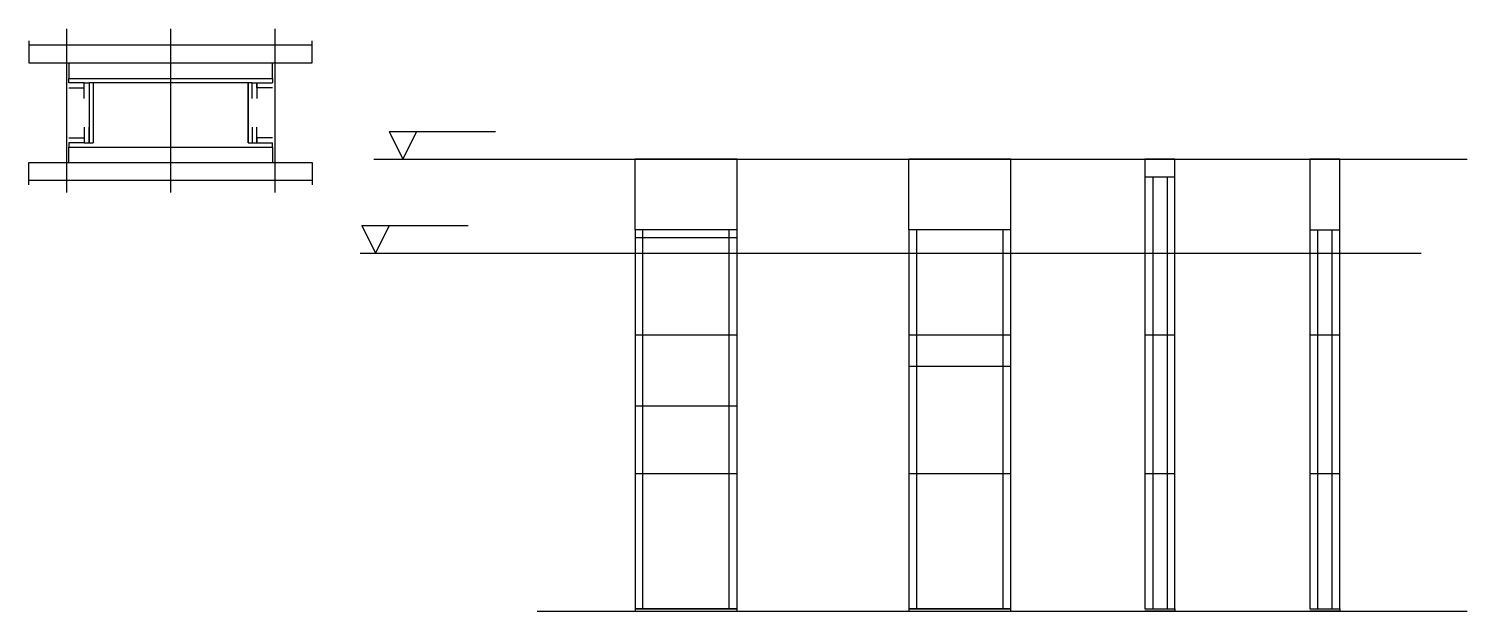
# Model space of a CAD drawing. Header units: metres. Extents: x 3100 to 4399, y 5214 to 5740.
import ezdxf

# ---------------------------------------------------------------- set-up
doc = ezdxf.new("R2010")
doc.units = ezdxf.units.M
for name, color, linetype in [('CHAPA', 7, 'Continuous'), ('COTA', 7, 'Continuous'), ('Hachura', 7, 'Continuous'), ('Madeira', 7, 'Continuous'), ('NIVEL 1° PAV.', 7, 'Continuous'), ('NIVEL 2° PAV.', 7, 'Continuous'), ('Nível', 7, 'Continuous'), ('Painéis', 7, 'Continuous'), ('Perfil Metálico', 7, 'Continuous'), ('SARR_2.2x7', 7, 'Continuous'), ('SARRAFO', 7, 'Continuous')]:
    doc.layers.add(name, color=color, linetype=linetype)

msp = doc.modelspace()

# ---------------------------------------------------------------- linework, layer by layer
at = {"layer": 'CHAPA', "color": 7, "lineweight": 25}
for points in [[(3136.2, 5691.2), (3136.2, 5695.2), (3320.2, 5695.2), (3320.2, 5691.2)], [(3136.2, 5691.2), (3136.2, 5695.2), (3320.2, 5695.2), (3320.2, 5691.2)], [(3158.2, 5691.2), (3154.6, 5691.2), (3154.6, 5637.2), (3158.2, 5637.2)], [(3158.2, 5691.2), (3154.6, 5691.2), (3154.6, 5637.2), (3158.2, 5637.2)], [(3301.8, 5691.2), (3298.2, 5691.2), (3298.2, 5637.2), (3301.8, 5637.2)], [(3301.8, 5691.2), (3298.2, 5691.2), (3298.2, 5637.2), (3301.8, 5637.2)], [(3136.2, 5637.2), (3136.2, 5633.2), (3320.2, 5633.2), (3320.2, 5637.2)], [(3136.2, 5637.2), (3136.2, 5633.2), (3320.2, 5633.2), (3320.2, 5637.2)]]:
    msp.add_lwpolyline(points, dxfattribs=at)
at = {"layer": 'COTA', "color": 7, "lineweight": 25}
for p, q in [((3739.7, 5622.4), (3647.7, 5622.4)), ((3647.7, 5558.4), (3647.7, 5622.4)), ((3739.7, 5558.4), (3739.7, 5622.4)), ((3986.9, 5622.4), (3894.9, 5622.4)), ((3894.9, 5558.4), (3894.9, 5622.4)), ((3986.9, 5558.4), (3986.9, 5622.4))]:
    msp.add_line(p, q, dxfattribs=at)
for points in [[(4135, 5606.4), (4135, 5622.4), (4108, 5622.4), (4108, 5606.4)], [(4283.8, 5558.4), (4283.8, 5622.4), (4256.8, 5622.4), (4256.8, 5558.4)]]:
    msp.add_lwpolyline(points, dxfattribs=at)
at = {"layer": 'Hachura', "color": 7, "lineweight": 25}
for p, q in [((3134.2, 5740), (3134.2, 5592.2)), ((3228.2, 5740), (3228.2, 5592.2)), ((3322.2, 5740), (3322.2, 5592.2))]:
    msp.add_line(p, q, dxfattribs=at)
at = {"layer": 'Madeira', "color": 7, "lineweight": 25}
for points in [[(3136.2, 5709.2), (3136.2, 5695.2), (3320.2, 5695.2), (3320.2, 5709.2)], [(3136.2, 5619.2), (3136.2, 5633.2), (3320.2, 5633.2), (3320.2, 5619.2)]]:
    msp.add_lwpolyline(points, dxfattribs=at)
at = {"layer": 'NIVEL 1° PAV.', "color": 7, "lineweight": 25}
for p, q in [((3425.5, 5647.4), (3521.5, 5647.4)), ((3425.5, 5647.4), (3438, 5622.4)), ((3438, 5622.4), (3450.5, 5647.4)), ((3411.7, 5622.4), (4357.3, 5622.4)), ((3559.1, 5622.4), (4398.9, 5622.4))]:
    msp.add_line(p, q, dxfattribs=at)
at = {"layer": 'NIVEL 2° PAV.', "color": 7, "lineweight": 25}
for p, q in [((3400.8, 5562.4), (3496.8, 5562.4)), ((3400.8, 5562.4), (3413.3, 5537.4)), ((3413.3, 5537.4), (3425.8, 5562.4)), ((3399.4, 5537.4), (4357.3, 5537.4))]:
    msp.add_line(p, q, dxfattribs=at)
at = {"layer": 'Nível', "color": 7, "lineweight": 25}
for p, q in [((3559.1, 5622.4), (4398.9, 5622.4)), ((3559.1, 5214.4), (4398.9, 5214.4))]:
    msp.add_line(p, q, dxfattribs=at)
at = {"layer": 'Painéis', "color": 7, "lineweight": 25}
for p, q in [((4108, 5606.4), (4108, 5216.4)), ((4108, 5606.4), (4135, 5606.4)), ((4135, 5216.4), (4135, 5606.4)), ((3647.7, 5558.4), (3647.7, 5214.4)), ((3739.7, 5558.4), (3647.7, 5558.4)), ((3739.7, 5214.4), (3739.7, 5558.4)), ((3894.9, 5558.4), (3894.9, 5214.4)), ((3986.9, 5558.4), (3894.9, 5558.4)), ((3986.9, 5214.4), (3986.9, 5558.4)), ((4256.8, 5558.4), (4256.8, 5216.4)), ((4256.8, 5558.4), (4283.8, 5558.4)), ((4283.8, 5216.4), (4283.8, 5558.4)), ((3739.7, 5463.4), (3647.7, 5463.4)), ((3986.9, 5463.4), (3894.9, 5463.4)), ((4135, 5463.4), (4108, 5463.4)), ((4283.8, 5463.4), (4256.8, 5463.4)), ((3894.9, 5435.4), (3986.9, 5435.4)), ((3739.7, 5399.4), (3647.7, 5399.4)), ((3739.7, 5338.4), (3647.7, 5338.4)), ((3986.9, 5338.4), (3894.9, 5338.4)), ((4135, 5338.4), (4108, 5338.4)), ((4283.8, 5338.4), (4256.8, 5338.4)), ((3647.7, 5216.4), (3739.7, 5216.4)), ((3894.9, 5216.4), (3986.9, 5216.4)), ((4108, 5216.4), (4135, 5216.4)), ((4256.8, 5216.4), (4283.8, 5216.4))]:
    msp.add_line(p, q, dxfattribs=at)
for points in [[(3298.2, 5637.2), (3298.2, 5691.2), (3158.2, 5691.2), (3158.2, 5637.2)], [(3739.7, 5216.4), (3647.7, 5216.4), (3647.7, 5214.4), (3739.7, 5214.4)], [(3986.9, 5216.4), (3894.9, 5216.4), (3894.9, 5214.4), (3986.9, 5214.4)], [(4108, 5216.4), (4135, 5216.4), (4135, 5214.4), (4108, 5214.4)], [(4256.8, 5216.4), (4283.8, 5216.4), (4283.8, 5214.4), (4256.8, 5214.4)]]:
    msp.add_lwpolyline(points, dxfattribs=at)
at = {"layer": 'Perfil Metálico', "color": 7, "lineweight": 25}
for points in [[(3100.2, 5729.2), (3100.2, 5709.2), (3356.2, 5709.2), (3356.2, 5729.2)], [(3356.2, 5713.2), (3356.2, 5725.2), (3100.2, 5725.2), (3100.2, 5713.2)], [(3100.2, 5599.2), (3100.2, 5619.2), (3356.2, 5619.2), (3356.2, 5599.2)], [(3356.2, 5615.2), (3356.2, 5603.2), (3100.2, 5603.2), (3100.2, 5615.2)]]:
    msp.add_lwpolyline(points, dxfattribs=at)
at = {"layer": 'SARR_2.2x7', "color": 7, "lineweight": 25}
for p, q in [((4115, 5606.4), (4115, 5463.4)), ((4128, 5606.4), (4128, 5463.4)), ((3739.7, 5551.4), (3647.7, 5551.4)), ((3654.7, 5463.4), (3654.7, 5558.4)), ((3732.7, 5463.4), (3732.7, 5558.4)), ((3901.9, 5435.4), (3901.9, 5558.4)), ((3979.9, 5435.4), (3979.9, 5558.4)), ((4263.8, 5558.4), (4263.8, 5463.4)), ((4276.8, 5558.4), (4276.8, 5463.4)), ((3654.7, 5338.4), (3654.7, 5463.4)), ((3732.7, 5338.4), (3732.7, 5463.4)), ((4115, 5463.4), (4115, 5216.4)), ((4128, 5463.4), (4128, 5216.4)), ((4263.8, 5463.4), (4263.8, 5216.4)), ((4276.8, 5463.4), (4276.8, 5216.4)), ((3901.9, 5338.4), (3901.9, 5435.4)), ((3979.9, 5338.4), (3979.9, 5435.4)), ((3654.7, 5216.4), (3654.7, 5338.4)), ((3732.7, 5216.4), (3732.7, 5338.4)), ((3901.9, 5216.4), (3901.9, 5338.4)), ((3979.9, 5216.4), (3979.9, 5338.4)), ((3654.7, 5216.4), (3654.7, 5216.4)), ((3732.7, 5216.4), (3732.7, 5216.4)), ((3901.9, 5216.4), (3901.9, 5216.4)), ((3979.9, 5216.4), (3979.9, 5216.4))]:
    msp.add_line(p, q, dxfattribs=at)
at = {"layer": 'SARRAFO', "color": 7, "lineweight": 25}
for points in [[(3136.2, 5686.8), (3150.2, 5686.8), (3150.2, 5691.2), (3136.2, 5691.2)], [(3150.2, 5677.2), (3150.2, 5691.2), (3154.6, 5691.2), (3154.6, 5677.2)], [(3301.8, 5677.2), (3301.8, 5691.2), (3306.2, 5691.2), (3306.2, 5677.2)], [(3320.2, 5686.8), (3306.2, 5686.8), (3306.2, 5691.2), (3320.2, 5691.2)], [(3150.2, 5651.2), (3150.2, 5637.2), (3154.6, 5637.2), (3154.6, 5651.2)], [(3301.8, 5651.2), (3301.8, 5637.2), (3306.2, 5637.2), (3306.2, 5651.2)], [(3136.2, 5641.6), (3150.2, 5641.6), (3150.2, 5637.2), (3136.2, 5637.2)], [(3320.2, 5641.6), (3306.2, 5641.6), (3306.2, 5637.2), (3320.2, 5637.2)]]:
    msp.add_lwpolyline(points, dxfattribs=at)

doc.saveas('drawing.dxf')
